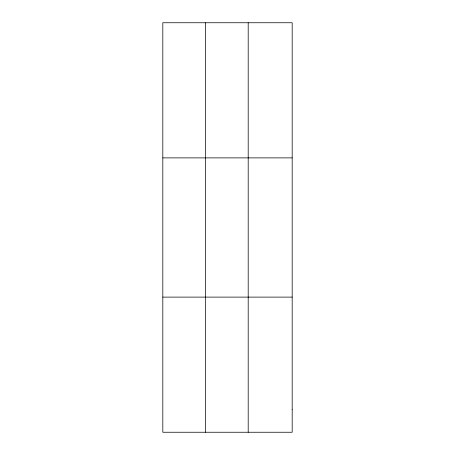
<?xml version="1.0" encoding="UTF-8"?>
<svg xmlns="http://www.w3.org/2000/svg" width="455" height="455" viewBox="0 0 455 455"><rect width="100%" height="100%" fill="white"/><g stroke="black" fill="none" stroke-linecap="round" stroke-linejoin="round"><path stroke-width="0.68" d="M205.506 22.75L205.506 432.25M248.197 22.75L248.197 432.25M162.816 157.885L292.184 157.885M162.816 297.115L292.184 297.115M292.184 409.727L292.184 432.25L162.816 432.25L162.816 22.75L292.184 22.75L292.184 409.727"/></g></svg>
